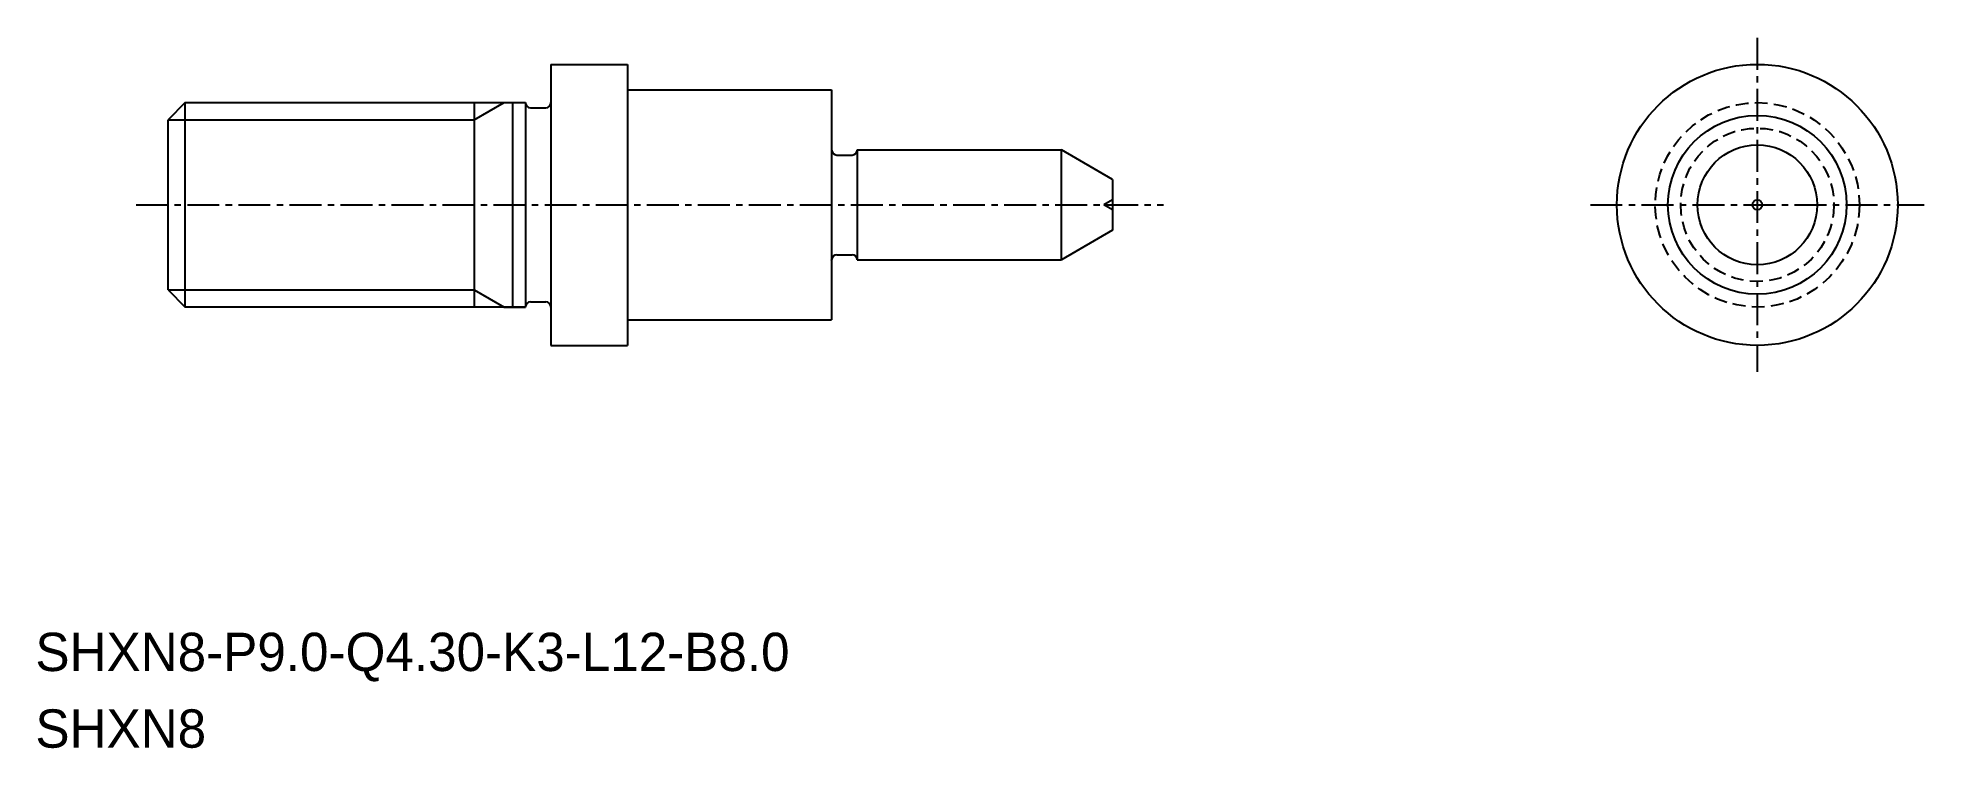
# Model space of a CAD drawing. Extents: x -1192.9 to -1119, y -520 to -492.2.
import ezdxf

# ---------------------------------------------------------------- set-up
doc = ezdxf.new("R2010")
doc.units = 0
doc.linetypes.add('CENTER', pattern=[2, 1.25, -0.25, 0.25, -0.25])
doc.linetypes.add('DASHED', pattern=[0.75, 0.5, -0.25])
doc.layers.get('0').update_dxf_attribs({"linetype": 'CONTINUOUS'})
doc.layers.add('CENTER', color=1, linetype='CENTER')

msp = doc.modelspace()

# ---------------------------------------------------------------- linework, layer by layer
for p, q in [((-1172.806, -493.198), (-1172.806, -504.198)), ((-1172.806, -493.198), (-1169.806, -493.198)), ((-1169.806, -493.198), (-1169.806, -504.198)), ((-1161.806, -494.198), (-1161.806, -503.198)), ((-1175.806, -494.698), (-1175.806, -502.698)), ((-1174.634, -494.698), (-1173.806, -494.698)), ((-1174.306, -494.698), (-1174.306, -502.698)), ((-1173.806, -494.698), (-1173.806, -502.698)), ((-1160.806, -496.548), (-1160.806, -500.848)), ((-1150.806, -497.702), (-1152.806, -496.548)), ((-1150.806, -499.693), (-1152.806, -500.848)), ((-1174.634, -502.698), (-1173.806, -502.698)), ((-1172.806, -504.198), (-1169.806, -504.198))]:
    msp.add_line(p, q)
at = {"color": 7, "linetype": 'CONTINUOUS'}
for p, q in [((-1169.806, -494.198), (-1161.806, -494.198)), ((-1187.129, -494.698), (-1187.806, -495.374)), ((-1187.129, -494.698), (-1173.806, -494.698)), ((-1187.129, -502.698), (-1187.129, -494.698)), ((-1175.806, -494.698), (-1175.806, -502.698)), ((-1173.606, -494.898), (-1173.006, -494.898)), ((-1172.806, -494.698), (-1172.806, -494.698)), ((-1187.806, -502.021), (-1187.806, -495.374)), ((-1161.806, -496.538), (-1161.806, -496.548)), ((-1160.806, -496.548), (-1152.806, -496.548)), ((-1160.806, -496.548), (-1160.806, -496.548)), ((-1161.606, -496.748), (-1161.006, -496.748)), ((-1161.806, -500.858), (-1161.806, -500.848)), ((-1161.606, -500.648), (-1161.006, -500.648)), ((-1160.806, -500.848), (-1152.806, -500.848)), ((-1160.806, -500.848), (-1160.806, -500.848)), ((-1187.806, -502.021), (-1187.129, -502.698)), ((-1173.606, -502.498), (-1173.006, -502.498)), ((-1173.806, -502.698), (-1187.129, -502.698)), ((-1172.806, -502.698), (-1172.806, -502.698)), ((-1169.806, -503.198), (-1161.806, -503.198))]:
    msp.add_line(p, q, dxfattribs=at)
at = {"color": 3, "linetype": 'CONTINUOUS'}
for p, q in [((-1175.806, -495.374), (-1174.634, -494.698)), ((-1187.806, -495.374), (-1175.806, -495.374)), ((-1187.806, -502.021), (-1175.806, -502.021)), ((-1175.806, -502.021), (-1174.634, -502.698))]:
    msp.add_line(p, q, dxfattribs=at)
at = {"linetype": 'CONTINUOUS'}
for p, q in [((-1152.806, -500.848), (-1152.806, -496.548)), ((-1150.806, -497.702), (-1150.806, -499.693))]:
    msp.add_line(p, q, dxfattribs=at)
at = {"color": 3}
for p in [(-1150.806, -498.506), (-1150.806, -498.89)]:
    msp.add_line(p, (-1151.145, -498.698), dxfattribs=at)
at = {"linetype": 'CONTINUOUS'}
msp.add_circle((-1125.541, -498.698), 5.5, dxfattribs=at)
at = {"color": 3, "linetype": 'DASHED'}
for radius in [4, 3]:
    msp.add_circle((-1125.541, -498.698), radius, dxfattribs=at)
for radius in [3.5, 2.345, 0.192]:
    msp.add_circle((-1125.541, -498.698), radius)
at = {"color": 7, "linetype": 'CONTINUOUS'}
for centre, start, end in [((-1173.606, -494.698), 180, 270), ((-1173.006, -494.698), 270, 0), ((-1161.606, -496.548), 180, 270), ((-1161.006, -496.548), 270, 0), ((-1161.606, -500.848), 90, 180), ((-1161.006, -500.848), 0, 90), ((-1173.606, -502.698), 90, 180), ((-1173.006, -502.698), 0, 90)]:
    msp.add_arc(centre, 0.2, start, end, dxfattribs=at)
at = {"layer": 'CENTER', "color": 1, "linetype": 'CENTER'}
for p, q in [((-1125.541, -492.158), (-1125.541, -505.238)), ((-1189.049, -498.698), (-1148.806, -498.698)), ((-1132.081, -498.698), (-1119.001, -498.698))]:
    msp.add_line(p, q, dxfattribs=at)

# ---------------------------------------------------------------- texts
for s, p in [('SHXN8-P9.0-Q4.30-K3-L12-B8.0', (-1193.001, -516.947)), ('SHXN8', (-1193.001, -519.947))]:
    msp.add_text(s, height=1.5).set_placement(p)

doc.saveas('drawing.dxf')
